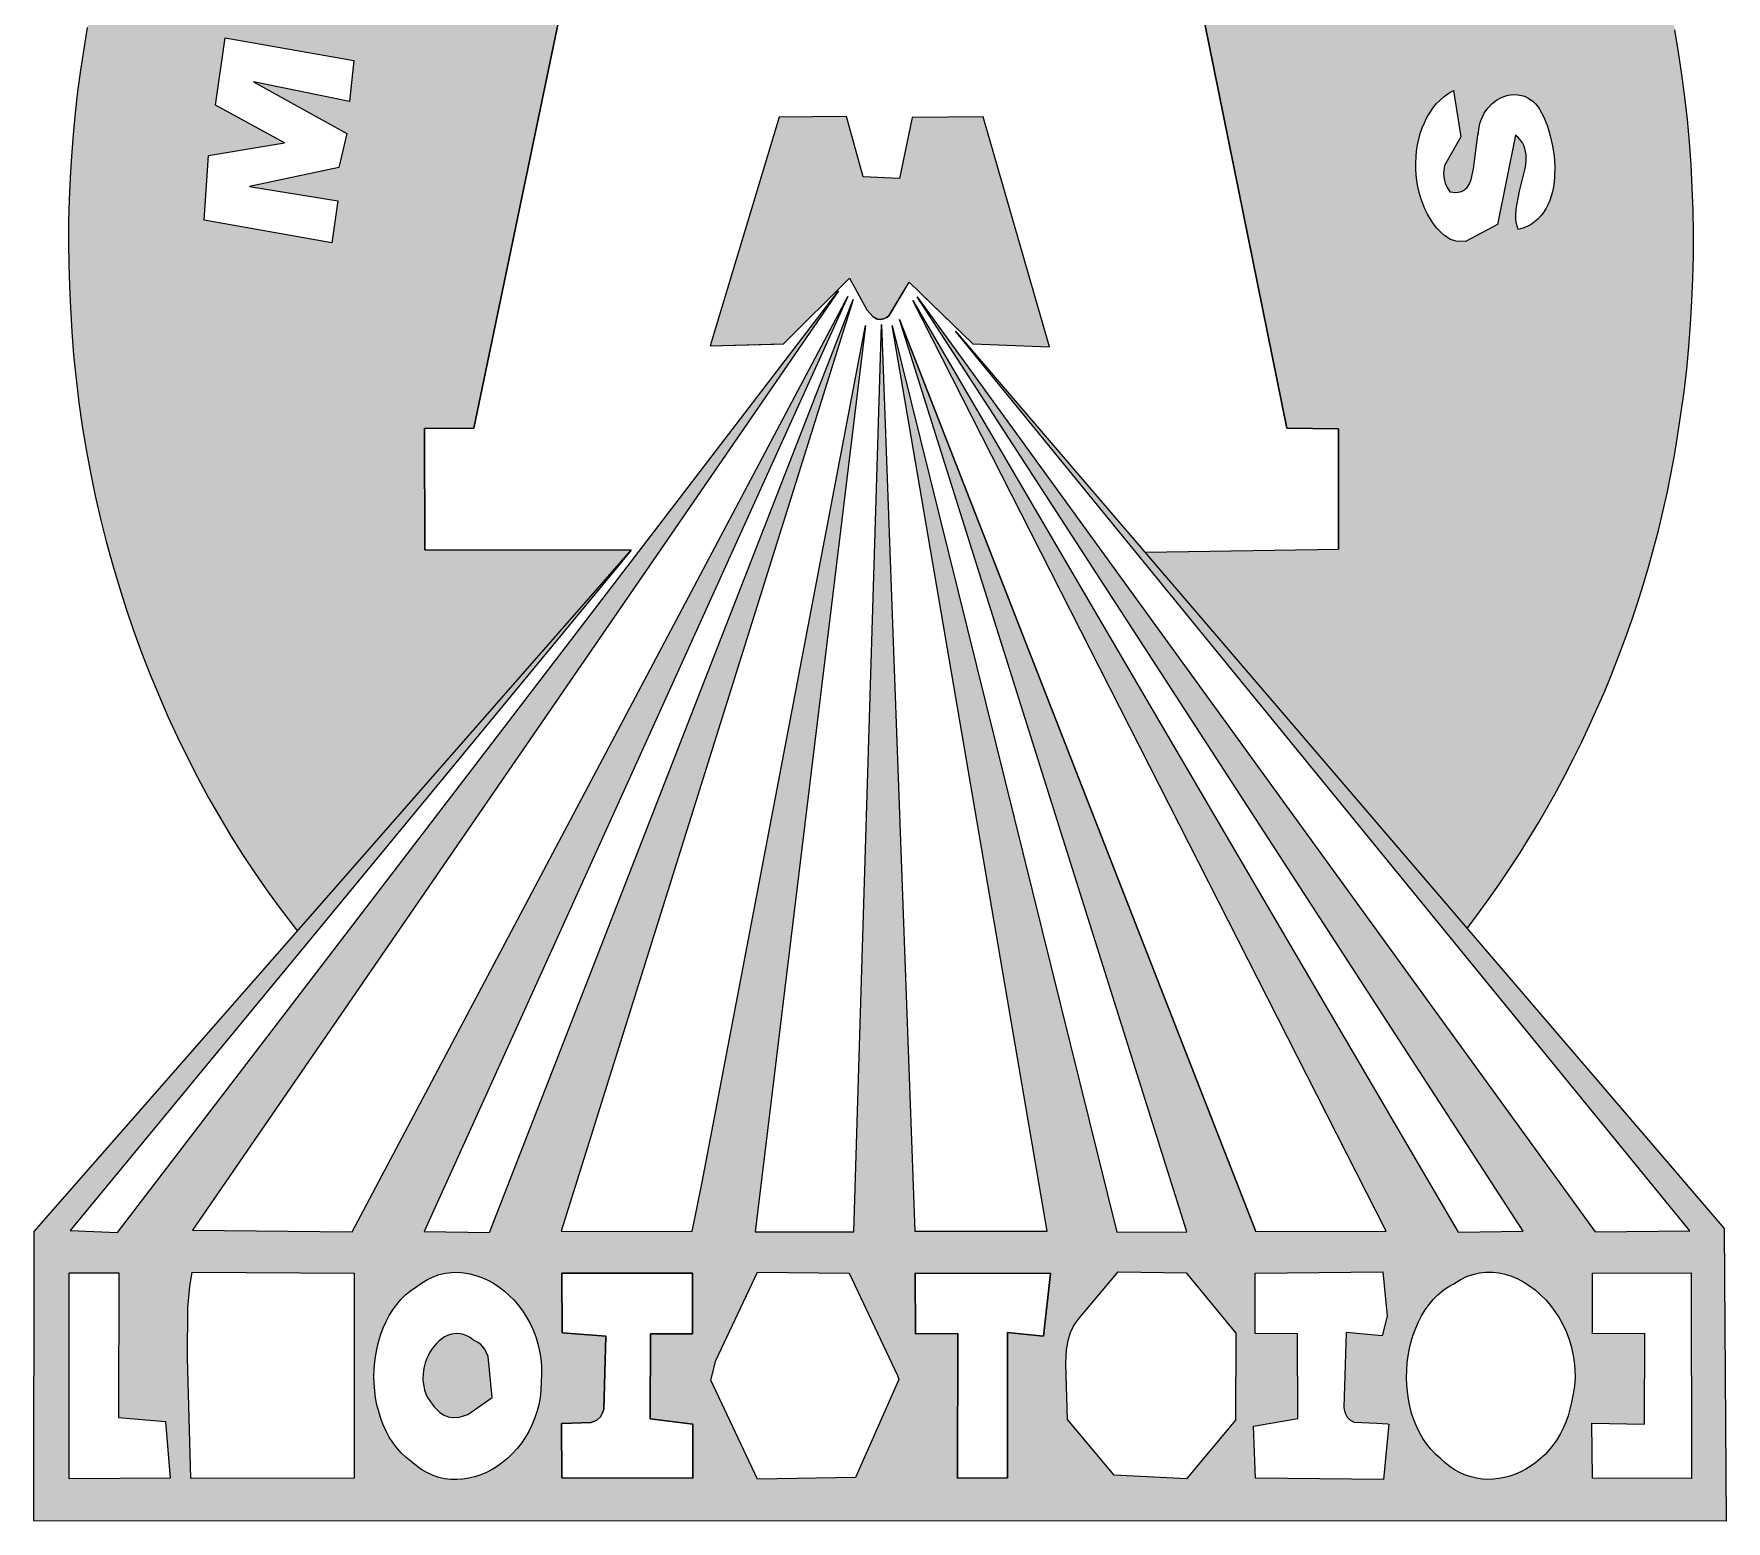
# Model space of a CAD drawing. Header units: millimetres. Extents: x 24 to 5990, y 50 to 4250.
# Drawn here: x 5550.3 to 5609.3, y 1977.6 to 2029.4 of the extents above; entities that cross this region are included whole.
import ezdxf

# ---------------------------------------------------------------- set-up
doc = ezdxf.new("R2010")
doc.units = ezdxf.units.MM
doc.linetypes.add('XKITLINE00', pattern=[0])
doc.layers.add('OtherObjectType', color=1, linetype='Continuous', lineweight=0)

# ---------------------------------------------------------------- blocks, each defined once
blk = doc.blocks.new('*A5')
at = {"layer": 'OtherObjectType'}
for color, points in [(1, [(5599.689, 2022.285), (5599.886, 2022.216), (5600.215, 2022.207), (5607.371, 2014.097), (5607.237, 2013.443), (5607.093, 2012.794), (5606.937, 2012.148), (5606.771, 2011.506), (5606.593, 2010.869), (5606.406, 2010.237), (5606.208, 2009.609), (5605.999, 2008.986), (5605.781, 2008.369), (5605.552, 2007.756), (5605.314, 2007.15), (5605.066, 2006.548), (5604.809, 2005.953), (5604.542, 2005.364), (5604.267, 2004.78), (5603.982, 2004.204), (5603.688, 2003.633), (5603.386, 2003.07), (5603.075, 2002.513), (5602.756, 2001.963), (5602.429, 2001.421), (5602.093, 2000.885), (5601.75, 2000.358), (5601.399, 1999.838), (5601.04, 1999.326), (5600.674, 1998.822), (5600.27, 1998.286), (5589.045, 2011.388), (5595.791, 2011.494), (5595.793, 2015.683), (5593.991, 2015.714), (5590.475, 2033.025), (5582.301, 2033.046), (5579.835, 2029.874), (5577.503, 2033.01), (5569.282, 2033.038), (5565.668, 2015.708), (5563.953, 2015.701), (5563.957, 2011.476), (5571.154, 2011.455), (5559.522, 1998.191), (5558.956, 1998.93), (5558.504, 1999.55), (5558.064, 2000.184), (5557.636, 2000.83), (5557.221, 2001.488), (5556.819, 2002.159), (5556.43, 2002.84), (5556.055, 2003.533), (5555.693, 2004.236), (5555.344, 2004.95), (5555.01, 2005.673), (5554.69, 2006.406), (5554.384, 2007.148), (5554.092, 2007.898), (5553.816, 2008.657), (5553.554, 2009.423), (5553.308, 2010.197), (5553.077, 2010.977), (5552.862, 2011.764), (5552.662, 2012.557), (5552.479, 2013.356), (5552.312, 2014.16), (5552.161, 2014.969), (5552.027, 2015.783), (5551.91, 2016.6), (5551.81, 2017.421), (5551.727, 2018.246), (5551.662, 2019.073), (5551.615, 2019.902), (5551.579, 2020.656), (5551.556, 2021.411), (5551.548, 2022.167), (5551.553, 2022.922), (5551.571, 2023.677), (5551.604, 2024.431), (5551.649, 2025.184), (5551.708, 2025.936), (5551.781, 2026.686), (5551.866, 2027.434), (5551.965, 2028.179), (5552.078, 2028.922), (5552.203, 2029.661), (5552.342, 2030.397), (5552.494, 2031.129), (5552.658, 2031.857), (5552.836, 2032.58), (5553.027, 2033.298), (5553.231, 2034.01), (5553.448, 2034.717), (5553.677, 2035.418), (5553.92, 2036.113), (5554.175, 2036.801), (5554.443, 2037.481), (5554.723, 2038.155), (5555.016, 2038.82), (5555.322, 2039.477), (5555.64, 2040.126), (5555.971, 2040.766), (5556.372, 2041.513), (5556.789, 2042.247), (5557.223, 2042.967), (5557.671, 2043.673), (5558.134, 2044.364), (5558.612, 2045.041), (5559.104, 2045.702), (5559.611, 2046.347), (5560.13, 2046.976), (5560.662, 2047.589), (5561.208, 2048.185), (5561.765, 2048.763), (5562.335, 2049.325), (5562.916, 2049.868), (5563.508, 2050.393), (5564.111, 2050.9), (5564.724, 2051.388), (5565.347, 2051.856), (5565.98, 2052.305), (5566.622, 2052.733), (5567.273, 2053.142), (5567.932, 2053.529), (5568.6, 2053.895), (5569.275, 2054.24), (5569.958, 2054.563), (5570.647, 2054.864), (5571.343, 2055.143), (5572.046, 2055.398), (5572.754, 2055.63), (5573.37, 2055.812), (5573.989, 2055.977), (5574.61, 2056.126), (5575.235, 2056.258), (5575.862, 2056.373), (5576.491, 2056.471), (5577.122, 2056.553), (5577.754, 2056.617), (5578.387, 2056.665), (5579.021, 2056.696), (5579.655, 2056.71), (5580.289, 2056.708), (5580.924, 2056.688), (5581.557, 2056.651), (5582.19, 2056.598), (5582.822, 2056.527), (5583.452, 2056.439), (5584.08, 2056.335), (5584.706, 2056.213), (5585.33, 2056.074), (5585.951, 2055.918), (5586.569, 2055.745), (5587.183, 2055.555), (5587.794, 2055.348), (5588.4, 2055.123), (5589.003, 2054.881), (5589.6, 2054.622), (5590.193, 2054.346), (5590.78, 2054.053), (5591.414, 2053.72), (5592.042, 2053.368), (5592.661, 2052.997), (5593.273, 2052.608), (5593.877, 2052.2), (5594.472, 2051.774), (5595.058, 2051.33), (5595.635, 2050.869), (5596.203, 2050.391), (5596.761, 2049.896), (5597.309, 2049.385), (5597.847, 2048.858), (5598.375, 2048.315), (5598.891, 2047.757), (5599.396, 2047.184), (5599.89, 2046.596), (5600.372, 2045.994), (5600.841, 2045.377), (5601.298, 2044.747), (5601.743, 2044.104), (5602.175, 2043.448), (5602.593, 2042.778), (5602.997, 2042.097), (5603.388, 2041.404), (5603.764, 2040.698), (5604.126, 2039.982), (5604.473, 2039.254), (5604.804, 2038.516), (5605.121, 2037.767), (5605.411, 2037.057), (5605.686, 2036.339), (5605.947, 2035.613), (5606.194, 2034.88), (5606.426, 2034.14), (5606.643, 2033.393), (5606.846, 2032.641), (5607.035, 2031.883), (5607.209, 2031.119), (5607.368, 2030.351), (5607.513, 2029.579), (5607.643, 2028.803), (5607.759, 2028.023), (5607.86, 2027.24), (5607.946, 2026.455), (5608.018, 2025.667), (5608.075, 2024.878), (5608.117, 2024.087), (5608.144, 2023.295), (5608.157, 2022.503), (5608.155, 2021.71), (5608.138, 2020.918), (5608.106, 2020.127), (5608.059, 2019.336), (5607.998, 2018.547), (5607.922, 2017.76), (5607.83, 2016.976), (5607.724, 2016.194), (5607.603, 2015.416), (5607.493, 2014.755), (5607.371, 2014.097), (5560.724, 2022.162), (5560.929, 2023.631), (5557.849, 2024.126), (5560.97, 2024.786), (5561.239, 2025.974), (5557.989, 2027.766), (5561.337, 2027.09), (5561.487, 2028.51), (5557.003, 2029.304), (5556.671, 2026.962), (5559.077, 2025.652), (5556.424, 2025.206), (5556.278, 2022.952), (5560.724, 2022.162), (5607.371, 2014.097), (5563.415, 2033.532), (5559.225, 2036.076), (5558.716, 2034.501), (5562.771, 2032.047), (5563.415, 2033.532), (5607.371, 2014.097), (5568.264, 2040.584), (5568.347, 2040.76), (5565.251, 2044.704), (5564.256, 2043.644), (5565.791, 2041.517), (5562.998, 2042.128), (5562.016, 2041.032), (5565.145, 2036.994), (5566.162, 2038.007), (5564.581, 2040.128), (5564.714, 2040.126), (5564.989, 2040.099), (5566.438, 2039.803), (5566.864, 2039.761), (5567.195, 2039.773), (5567.464, 2039.837), (5567.705, 2039.948), (5567.929, 2040.117), (5568.131, 2040.353), (5568.264, 2040.584), (5607.371, 2014.097), (5575.602, 2044.861), (5575.448, 2045.968), (5574.175, 2050.025), (5572.889, 2049.68), (5572.684, 2049.515), (5572.565, 2049.344), (5572.505, 2049.204), (5572.686, 2045.953), (5571.179, 2048.73), (5569.399, 2048.112), (5570.902, 2042.772), (5572.002, 2043.246), (5570.931, 2046.95), (5573.009, 2043.481), (5573.831, 2044.113), (5573.562, 2048.301), (5574.841, 2044.299), (5575.602, 2044.861), (5607.371, 2014.097), (5582.845, 2045.219), (5582.857, 2045.454), (5582.845, 2045.655), (5582.812, 2045.826), (5582.736, 2046.035), (5582.565, 2046.22), (5582.341, 2046.325), (5582.059, 2046.375), (5581.251, 2046.357), (5580.962, 2046.361), (5580.826, 2046.375), (5580.699, 2046.401), (5580.582, 2046.44), (5580.477, 2046.496), (5580.385, 2046.571), (5580.309, 2046.668), (5580.249, 2046.788), (5580.208, 2046.935), (5580.188, 2047.111), (5580.19, 2047.318), (5580.216, 2047.559), (5582.488, 2047.48), (5582.571, 2048.578), (5580.283, 2048.898), (5580.292, 2049.023), (5580.311, 2049.134), (5580.339, 2049.232), (5580.376, 2049.317), (5580.42, 2049.391), (5580.53, 2049.507), (5580.664, 2049.585), (5580.819, 2049.631), (5580.991, 2049.651), (5581.942, 2049.561), (5582.286, 2049.545), (5582.433, 2049.565), (5582.531, 2049.558), (5582.676, 2049.591), (5582.778, 2049.84), (5582.878, 2050.711), (5579.066, 2050.87), (5578.812, 2045.305), (5582.845, 2045.219), (5607.371, 2014.097), (5588.059, 2043.286), (5589.317, 2046.956), (5590.499, 2046.242), (5591.092, 2047.457), (5586.956, 2049.535), (5586.781, 2048.21), (5587.924, 2047.726), (5586.606, 2043.631), (5588.059, 2043.286), (5607.371, 2014.097), (5594.654, 2036.974), (5596.516, 2042.39), (5595.786, 2043.29), (5595.536, 2043.501), (5595.318, 2043.578), (5595.101, 2043.521), (5591.315, 2041.27), (5591.227, 2041.026), (5591.292, 2040.761), (5591.882, 2039.939), (5592.684, 2040.091), (5592.826, 2040.056), (5592.953, 2040.008), (5593.065, 2039.946), (5593.164, 2039.871), (5593.251, 2039.786), (5593.327, 2039.69), (5593.393, 2039.586), (5593.451, 2039.473), (5593.501, 2039.352), (5593.583, 2039.094), (5593.835, 2037.973), (5593.944, 2037.652), (5594.075, 2037.41), (5594.24, 2037.212), (5594.453, 2037.055), (5594.654, 2036.974), (5594.406, 2040.205), (5593.662, 2040.715), (5595.108, 2041.886), (5594.406, 2040.205), (5594.654, 2036.974), (5607.371, 2014.097), (5597.649, 2030.284), (5598.64, 2030.673), (5597.799, 2033.302), (5600.773, 2035.053), (5600.332, 2036.575), (5596.077, 2034.048), (5597.649, 2030.284), (5607.371, 2014.097), (5600.215, 2022.207), (5601.336, 2022.798), (5601.961, 2025.917), (5602.055, 2025.831), (5602.133, 2025.741), (5602.197, 2025.647), (5602.248, 2025.55), (5602.286, 2025.451), (5602.312, 2025.348), (5602.329, 2025.243), (5602.334, 2025.025), (5602.309, 2024.798), (5602.102, 2023.962), (5601.977, 2023.348), (5601.963, 2023.053), (5601.995, 2022.804), (5602.05, 2022.633), (5602.212, 2022.676), (5602.362, 2022.734), (5602.567, 2022.842), (5602.796, 2023.038), (5602.981, 2023.279), (5603.124, 2023.557), (5603.229, 2023.866), (5603.295, 2024.199), (5603.319, 2024.463), (5603.327, 2024.82), (5603.303, 2025.182), (5603.25, 2025.542), (5603.171, 2025.893), (5603.068, 2026.227), (5602.943, 2026.539), (5602.777, 2026.862), (5602.616, 2027.047), (5602.45, 2027.178), (5602.264, 2027.272), (5602.038, 2027.32), (5601.848, 2027.324), (5601.659, 2027.292), (5601.476, 2027.228), (5601.301, 2027.132), (5601.139, 2027.006), (5600.994, 2026.853), (5600.871, 2026.674), (5600.751, 2026.428), (5600.686, 2026.186), (5600.665, 2026), (5600.641, 2025.917), (5600.49, 2024.736), (5600.412, 2024.375), (5600.351, 2024.223), (5600.27, 2024.096), (5600.166, 2024), (5600.035, 2023.939), (5599.872, 2023.919), (5599.779, 2023.926), (5599.676, 2023.944), (5599.58, 2024.093), (5599.511, 2024.238), (5599.468, 2024.382), (5599.445, 2024.591), (5599.482, 2024.862), (5600.056, 2025.852), (5599.8, 2027.469), (5599.633, 2027.372), (5599.477, 2027.261), (5599.333, 2027.137), (5599.2, 2027), (5599.079, 2026.851), (5598.969, 2026.692), (5598.871, 2026.524), (5598.783, 2026.347), (5598.707, 2026.163), (5598.643, 2025.972), (5598.589, 2025.775), (5598.546, 2025.574), (5598.515, 2025.37), (5598.495, 2025.162), (5598.485, 2024.954), (5598.487, 2024.744), (5598.5, 2024.535), (5598.523, 2024.327), (5598.558, 2024.122), (5598.603, 2023.919), (5598.659, 2023.722), (5598.726, 2023.529), (5598.804, 2023.343), (5598.893, 2023.163), (5598.992, 2022.992), (5599.102, 2022.831), (5599.222, 2022.679), (5599.353, 2022.539), (5599.494, 2022.411)]), (1, [(5579.238, 2024.463), (5580.5, 2024.408), (5580.943, 2026.533), (5583.41, 2026.547), (5585.725, 2018.546), (5583.055, 2018.648), (5580.83, 2020.794), (5580.128, 2019.622), (5580.064, 2019.576), (5579.943, 2019.516), (5579.83, 2019.496), (5579.724, 2019.511), (5579.579, 2019.588), (5579.365, 2019.829), (5578.753, 2020.932), (5576.455, 2018.641), (5573.908, 2018.574), (5576.306, 2026.535), (5578.656, 2026.562)]), (7, [(5602.834, 1985.531), (5602.647, 1985.695), (5602.451, 1985.843), (5609.224, 1987.835), (5609.298, 1977.645), (5550.341, 1977.657), (5550.351, 1987.735), (5571.154, 2011.455), (5551.612, 1987.762), (5553.254, 1987.696), (5578.369, 2020.495), (5555.865, 1987.777), (5561.429, 1987.72), (5578.702, 2020.294), (5563.939, 1987.734), (5566.214, 1987.7), (5578.885, 2020.188), (5568.709, 1987.738), (5573.277, 1987.73), (5573.623, 1989.448), (5579.31, 2019.281), (5575.471, 1987.724), (5578.913, 1987.722), (5579.874, 2019.323), (5581.034, 1987.745), (5585.643, 1987.742), (5580.241, 2019.281), (5588.068, 1987.71), (5590.505, 1987.725), (5580.502, 2019.491), (5592.915, 1987.731), (5597.458, 1987.745), (5580.959, 2020.156), (5599.966, 1987.704), (5602.231, 1987.741), (5581.119, 2020.286), (5604.731, 1987.721), (5608.038, 1987.76), (5582.448, 2019.086), (5609.224, 1987.835), (5554.931, 1981.113), (5553.295, 1981.258), (5553.301, 1986.297), (5551.573, 1986.298), (5551.573, 1979.123), (5555.087, 1979.142), (5554.931, 1981.113), (5609.224, 1987.835), (5561.499, 1986.284), (5555.854, 1986.312), (5555.78, 1985.819), (5555.711, 1985.079), (5555.693, 1983.347), (5555.808, 1979.129), (5561.501, 1979.141), (5561.499, 1986.284), (5609.224, 1987.835), (5568.026, 1983.037), (5568.004, 1983.305), (5567.962, 1983.566), (5567.903, 1983.82), (5567.827, 1984.066), (5567.735, 1984.304), (5567.628, 1984.533), (5567.507, 1984.751), (5567.373, 1984.958), (5567.227, 1985.154), (5567.07, 1985.337), (5566.903, 1985.507), (5566.727, 1985.663), (5566.543, 1985.804), (5566.351, 1985.929), (5566.154, 1986.038), (5565.951, 1986.13), (5565.744, 1986.205), (5565.534, 1986.26), (5565.321, 1986.296), (5565.107, 1986.312), (5564.893, 1986.307), (5564.679, 1986.28), (5564.467, 1986.23), (5564.258, 1986.157), (5564.052, 1986.06), (5563.85, 1985.938), (5563.654, 1985.79), (5563.467, 1985.664), (5563.293, 1985.521), (5563.131, 1985.362), (5562.982, 1985.189), (5562.845, 1985.003), (5562.722, 1984.805), (5562.611, 1984.596), (5562.513, 1984.378), (5562.428, 1984.152), (5562.356, 1983.919), (5562.297, 1983.679), (5562.251, 1983.435), (5562.218, 1983.188), (5562.198, 1982.938), (5562.191, 1982.687), (5562.197, 1982.436), (5562.217, 1982.187), (5562.249, 1981.94), (5562.295, 1981.696), (5562.354, 1981.458), (5562.427, 1981.225), (5562.513, 1981), (5562.612, 1980.783), (5562.724, 1980.575), (5562.85, 1980.379), (5562.99, 1980.194), (5563.143, 1980.023), (5563.31, 1979.866), (5563.49, 1979.725), (5563.671, 1979.567), (5563.859, 1979.433), (5564.053, 1979.322), (5564.252, 1979.234), (5564.455, 1979.167), (5564.661, 1979.121), (5564.869, 1979.096), (5565.079, 1979.091), (5565.288, 1979.106), (5565.497, 1979.139), (5565.704, 1979.19), (5565.908, 1979.258), (5566.108, 1979.344), (5566.304, 1979.445), (5566.494, 1979.562), (5566.677, 1979.694), (5566.853, 1979.841), (5567.02, 1980.001), (5567.178, 1980.174), (5567.325, 1980.36), (5567.46, 1980.557), (5567.583, 1980.766), (5567.692, 1980.985), (5567.787, 1981.214), (5567.867, 1981.452), (5567.93, 1981.7), (5567.976, 1981.955), (5568.003, 1982.217), (5568.011, 1982.487), (5568.029, 1982.765), (5568.026, 1983.037), (5566.308, 1981.956), (5565.46, 1981.357), (5565.156, 1981.265), (5564.928, 1981.254), (5564.779, 1981.281), (5564.633, 1981.338), (5564.49, 1981.427), (5564.353, 1981.552), (5564.286, 1981.629), (5564.133, 1981.83), (5564.059, 1981.951), (5564, 1982.077), (5563.955, 1982.207), (5563.923, 1982.341), (5563.903, 1982.477), (5563.896, 1982.614), (5563.9, 1982.751), (5563.916, 1982.887), (5563.941, 1983.022), (5563.977, 1983.154), (5564.022, 1983.282), (5564.076, 1983.406), (5564.138, 1983.524), (5564.207, 1983.635), (5564.284, 1983.739), (5564.367, 1983.834), (5564.456, 1983.92), (5564.55, 1983.995), (5564.649, 1984.059), (5564.753, 1984.11), (5564.86, 1984.148), (5564.97, 1984.171), (5565.082, 1984.179), (5565.197, 1984.17), (5565.313, 1984.144), (5565.429, 1984.099), (5565.546, 1984.036), (5565.663, 1983.952), (5565.802, 1983.881), (5565.918, 1983.793), (5566.053, 1983.632), (5566.172, 1983.374), (5566.308, 1981.956), (5568.026, 1983.037), (5609.224, 1987.835), (5573.291, 1986.285), (5568.739, 1986.279), (5568.744, 1984.199), (5570.264, 1984.092), (5570.198, 1981.53), (5570.145, 1981.392), (5570.078, 1981.282), (5569.954, 1981.165), (5569.755, 1981.079), (5568.728, 1981.046), (5568.738, 1979.15), (5573.295, 1979.146), (5573.3, 1981.022), (5571.812, 1981.211), (5571.819, 1984.169), (5573.292, 1984.17), (5573.291, 1986.285), (5609.224, 1987.835), (5580.47, 1982.583), (5580.432, 1982.721), (5578.747, 1986.284), (5575.554, 1986.312), (5574.105, 1983.242), (5573.924, 1982.551), (5575.547, 1979.101), (5578.96, 1979.165), (5580.47, 1982.583), (5609.224, 1987.835), (5585.759, 1986.268), (5581.046, 1986.277), (5581.053, 1984.17), (5582.532, 1984.174), (5582.521, 1979.146), (5584.26, 1979.158), (5584.265, 1984.214), (5585.52, 1984.092), (5585.759, 1986.268), (5609.224, 1987.835), (5592.213, 1984.195), (5590.481, 1986.297), (5588.118, 1986.324), (5586.774, 1984.73), (5586.695, 1984.635), (5586.625, 1984.536), (5586.562, 1984.433), (5586.46, 1984.217), (5586.386, 1983.988), (5586.318, 1983.627), (5586.291, 1983.119), (5586.349, 1981.179), (5587.977, 1979.249), (5590.499, 1979.114), (5592.201, 1981.16), (5592.213, 1984.195), (5609.224, 1987.835), (5597.483, 1984.784), (5597.336, 1986.322), (5592.887, 1986.279), (5592.884, 1984.176), (5594.369, 1984.173), (5594.371, 1981.217), (5592.834, 1980.948), (5592.903, 1979.147), (5597.357, 1979.098), (5597.55, 1981.024), (5597.498, 1981.039), (5597.129, 1981.062), (5596.338, 1981.091), (5596.183, 1981.175), (5596.099, 1981.262), (5596.034, 1981.378), (5596.01, 1981.449), (5595.978, 1981.618), (5596.057, 1984.211), (5597.31, 1984.096), (5597.483, 1984.784), (5609.224, 1987.835), (5604.643, 1986.286), (5604.644, 1984.166), (5606.459, 1984.177), (5606.455, 1981.025), (5604.621, 1981.062), (5604.647, 1979.139), (5608.086, 1979.134), (5608.078, 1986.295), (5604.643, 1986.286), (5609.224, 1987.835), (5602.451, 1985.843), (5602.248, 1985.973), (5602.038, 1986.084), (5601.823, 1986.175), (5601.603, 1986.245), (5601.38, 1986.292), (5601.154, 1986.317), (5600.927, 1986.317), (5600.7, 1986.291), (5600.473, 1986.239), (5600.248, 1986.159), (5600.026, 1986.051), (5599.808, 1985.913), (5599.611, 1985.801), (5599.427, 1985.672), (5599.254, 1985.526), (5599.094, 1985.364), (5598.947, 1985.188), (5598.812, 1984.999), (5598.689, 1984.797), (5598.579, 1984.585), (5598.482, 1984.363), (5598.397, 1984.133), (5598.326, 1983.896), (5598.267, 1983.653), (5598.222, 1983.406), (5598.189, 1983.155), (5598.17, 1982.902), (5598.165, 1982.649), (5598.173, 1982.395), (5598.194, 1982.143), (5598.229, 1981.894), (5598.278, 1981.649), (5598.34, 1981.409), (5598.416, 1981.176), (5598.507, 1980.95), (5598.611, 1980.734), (5598.729, 1980.527), (5598.862, 1980.332), (5599.009, 1980.15), (5599.171, 1979.982), (5599.347, 1979.828), (5599.509, 1979.674), (5599.678, 1979.538), (5599.854, 1979.422), (5600.035, 1979.324), (5600.22, 1979.244), (5600.409, 1979.183), (5600.601, 1979.138), (5600.795, 1979.111), (5600.99, 1979.1), (5601.186, 1979.106), (5601.381, 1979.127), (5601.575, 1979.164), (5601.767, 1979.216), (5601.956, 1979.283), (5602.142, 1979.364), (5602.323, 1979.459), (5602.499, 1979.568), (5602.669, 1979.689), (5602.832, 1979.824), (5602.988, 1979.971), (5603.134, 1980.13), (5603.272, 1980.3), (5603.399, 1980.482), (5603.516, 1980.675), (5603.621, 1980.878), (5603.713, 1981.091), (5603.792, 1981.314), (5603.857, 1981.546), (5603.906, 1981.788), (5603.972, 1982.073), (5604.014, 1982.359), (5604.033, 1982.643), (5604.029, 1982.924), (5604.005, 1983.201), (5603.961, 1983.474), (5603.898, 1983.741), (5603.817, 1984), (5603.719, 1984.252), (5603.605, 1984.494), (5603.476, 1984.726), (5603.334, 1984.947), (5603.179, 1985.156), (5603.012, 1985.351)])]:
    blk.add_hatch(color=color, dxfattribs=at).paths.add_polyline_path(points, flags=17)
at = {"layer": 'OtherObjectType', "color": 7, "linetype": 'XKITLINE00', "lineweight": 0}
for p, q in [((5569.282, 2033.038), (5565.668, 2015.708)), ((5565.668, 2015.708), (5569.282, 2033.038)), ((5593.991, 2015.714), (5590.475, 2033.025)), ((5590.475, 2033.025), (5593.991, 2015.714)), ((5552.203, 2029.661), (5552.078, 2028.922)), ((5556.671, 2026.962), (5557.003, 2029.304)), ((5557.003, 2029.304), (5561.487, 2028.51)), ((5607.643, 2028.803), (5607.513, 2029.579)), ((5552.078, 2028.922), (5551.965, 2028.179)), ((5607.759, 2028.023), (5607.643, 2028.803)), ((5551.965, 2028.179), (5551.866, 2027.434)), ((5561.487, 2028.51), (5561.337, 2027.09)), ((5561.337, 2027.09), (5557.989, 2027.766)), ((5557.989, 2027.766), (5561.239, 2025.974)), ((5607.86, 2027.24), (5607.759, 2028.023)), ((5551.866, 2027.434), (5551.781, 2026.686)), ((5559.077, 2025.652), (5556.671, 2026.962)), ((5599.079, 2026.851), (5599.2, 2027)), ((5599.2, 2027), (5599.333, 2027.137)), ((5599.333, 2027.137), (5599.477, 2027.261)), ((5599.477, 2027.261), (5599.633, 2027.372)), ((5599.633, 2027.372), (5599.8, 2027.469)), ((5599.8, 2027.469), (5600.056, 2025.852)), ((5600.994, 2026.853), (5601.139, 2027.006)), ((5601.139, 2027.006), (5601.301, 2027.132)), ((5601.301, 2027.132), (5601.476, 2027.228)), ((5601.476, 2027.228), (5601.659, 2027.292)), ((5601.659, 2027.292), (5601.848, 2027.324)), ((5601.848, 2027.324), (5602.038, 2027.32)), ((5602.038, 2027.32), (5602.225, 2027.28)), ((5602.225, 2027.28), (5602.316, 2027.245)), ((5602.316, 2027.245), (5602.405, 2027.201)), ((5602.405, 2027.201), (5602.491, 2027.146)), ((5602.491, 2027.146), (5602.574, 2027.081)), ((5602.574, 2027.081), (5602.653, 2027.005)), ((5602.653, 2027.005), (5602.728, 2026.918)), ((5607.946, 2026.455), (5607.86, 2027.24)), ((5551.781, 2026.686), (5551.708, 2025.936)), ((5576.306, 2026.535), (5573.908, 2018.574)), ((5576.306, 2026.535), (5573.908, 2018.574)), ((5578.656, 2026.562), (5576.306, 2026.535)), ((5578.656, 2026.562), (5576.306, 2026.535)), ((5579.238, 2024.463), (5578.656, 2026.562)), ((5579.238, 2024.463), (5578.656, 2026.562)), ((5580.943, 2026.533), (5580.5, 2024.408)), ((5580.943, 2026.533), (5580.5, 2024.408)), ((5583.41, 2026.547), (5580.943, 2026.533)), ((5583.41, 2026.547), (5580.943, 2026.533)), ((5585.725, 2018.546), (5583.41, 2026.547)), ((5585.725, 2018.546), (5583.41, 2026.547)), ((5598.707, 2026.163), (5598.783, 2026.347)), ((5598.783, 2026.347), (5598.871, 2026.524)), ((5598.871, 2026.524), (5598.969, 2026.692)), ((5598.969, 2026.692), (5599.079, 2026.851)), ((5600.702, 2026.245), (5600.733, 2026.36)), ((5600.733, 2026.36), (5600.772, 2026.47)), ((5600.772, 2026.47), (5600.871, 2026.674)), ((5600.871, 2026.674), (5600.994, 2026.853)), ((5602.728, 2026.918), (5602.798, 2026.821)), ((5602.798, 2026.821), (5602.943, 2026.539)), ((5602.943, 2026.539), (5603.068, 2026.227)), ((5608.018, 2025.667), (5607.946, 2026.455)), ((5551.708, 2025.936), (5551.649, 2025.184)), ((5561.239, 2025.974), (5560.97, 2024.786)), ((5598.546, 2025.574), (5598.589, 2025.775)), ((5598.589, 2025.775), (5598.643, 2025.972)), ((5598.643, 2025.972), (5598.707, 2026.163)), ((5600.056, 2025.852), (5599.482, 2024.862)), ((5600.49, 2024.736), (5600.641, 2025.917)), ((5600.641, 2025.917), (5600.665, 2026)), ((5600.665, 2026), (5600.679, 2026.125)), ((5600.679, 2026.125), (5600.702, 2026.245)), ((5601.961, 2025.917), (5601.336, 2022.798)), ((5602.055, 2025.831), (5601.961, 2025.917)), ((5602.133, 2025.741), (5602.055, 2025.831)), ((5603.068, 2026.227), (5603.171, 2025.893)), ((5603.171, 2025.893), (5603.25, 2025.542)), ((5551.649, 2025.184), (5551.604, 2024.431)), ((5556.278, 2022.952), (5556.424, 2025.206)), ((5556.424, 2025.206), (5559.077, 2025.652)), ((5598.485, 2024.954), (5598.495, 2025.162)), ((5598.495, 2025.162), (5598.515, 2025.37)), ((5598.515, 2025.37), (5598.546, 2025.574)), ((5602.197, 2025.647), (5602.133, 2025.741)), ((5602.248, 2025.55), (5602.197, 2025.647)), ((5602.286, 2025.451), (5602.248, 2025.55)), ((5602.312, 2025.348), (5602.286, 2025.451)), ((5602.329, 2025.243), (5602.312, 2025.348)), ((5602.335, 2025.135), (5602.329, 2025.243)), ((5603.25, 2025.542), (5603.303, 2025.182)), ((5603.303, 2025.182), (5603.327, 2024.82)), ((5608.075, 2024.878), (5608.018, 2025.667)), ((5560.97, 2024.786), (5557.849, 2024.126)), ((5598.487, 2024.744), (5598.485, 2024.954)), ((5598.5, 2024.535), (5598.487, 2024.744)), ((5599.482, 2024.862), (5599.445, 2024.591)), ((5599.445, 2024.591), (5599.468, 2024.382)), ((5600.412, 2024.375), (5600.49, 2024.736)), ((5602.102, 2023.962), (5602.309, 2024.798)), ((5602.309, 2024.798), (5602.334, 2025.025)), ((5602.334, 2025.025), (5602.335, 2025.135)), ((5603.327, 2024.82), (5603.319, 2024.463)), ((5608.117, 2024.087), (5608.075, 2024.878)), ((5551.604, 2024.431), (5551.571, 2023.677)), ((5557.849, 2024.126), (5560.929, 2023.631)), ((5580.5, 2024.408), (5579.238, 2024.463)), ((5580.5, 2024.408), (5579.238, 2024.463)), ((5598.523, 2024.327), (5598.5, 2024.535)), ((5598.558, 2024.122), (5598.523, 2024.327)), ((5598.603, 2023.919), (5598.558, 2024.122)), ((5599.468, 2024.382), (5599.511, 2024.238)), ((5599.511, 2024.238), (5599.58, 2024.093)), ((5599.58, 2024.093), (5599.676, 2023.944)), ((5600.104, 2023.965), (5600.166, 2024)), ((5600.166, 2024), (5600.221, 2024.044)), ((5600.221, 2024.044), (5600.27, 2024.096)), ((5600.27, 2024.096), (5600.351, 2024.223)), ((5600.351, 2024.223), (5600.412, 2024.375)), ((5603.279, 2024.118), (5603.246, 2023.952)), ((5603.303, 2024.289), (5603.279, 2024.118)), ((5603.319, 2024.463), (5603.303, 2024.289)), ((5608.144, 2023.295), (5608.117, 2024.087)), ((5551.571, 2023.677), (5551.553, 2022.922)), ((5560.929, 2023.631), (5560.724, 2022.162)), ((5598.659, 2023.722), (5598.603, 2023.919)), ((5598.726, 2023.529), (5598.659, 2023.722)), ((5598.804, 2023.343), (5598.726, 2023.529)), ((5599.676, 2023.944), (5599.779, 2023.926)), ((5599.779, 2023.926), (5599.872, 2023.919)), ((5599.872, 2023.919), (5599.958, 2023.924)), ((5599.958, 2023.924), (5600.035, 2023.939)), ((5600.035, 2023.939), (5600.104, 2023.965)), ((5601.977, 2023.348), (5602.102, 2023.962)), ((5603.089, 2023.489), (5603.018, 2023.35)), ((5603.151, 2023.637), (5603.089, 2023.489)), ((5603.203, 2023.791), (5603.151, 2023.637)), ((5603.246, 2023.952), (5603.203, 2023.791)), ((5551.553, 2022.922), (5551.548, 2022.167)), ((5560.724, 2022.162), (5556.278, 2022.952)), ((5598.893, 2023.163), (5598.804, 2023.343)), ((5598.992, 2022.992), (5598.893, 2023.163)), ((5599.102, 2022.831), (5598.992, 2022.992)), ((5599.222, 2022.679), (5599.102, 2022.831)), ((5601.966, 2023.106), (5601.977, 2023.348)), ((5601.972, 2022.986), (5601.966, 2023.106)), ((5601.987, 2022.867), (5601.972, 2022.986)), ((5602.013, 2022.749), (5601.987, 2022.867)), ((5602.499, 2022.807), (5602.362, 2022.734)), ((5602.625, 2022.892), (5602.499, 2022.807)), ((5602.74, 2022.99), (5602.625, 2022.892)), ((5602.843, 2023.1), (5602.74, 2022.99)), ((5602.936, 2023.22), (5602.843, 2023.1)), ((5603.018, 2023.35), (5602.936, 2023.22)), ((5608.157, 2022.503), (5608.144, 2023.295)), ((5599.353, 2022.539), (5599.222, 2022.679)), ((5599.494, 2022.411), (5599.353, 2022.539)), ((5599.689, 2022.285), (5599.494, 2022.411)), ((5599.886, 2022.216), (5599.689, 2022.285)), ((5600.215, 2022.207), (5599.886, 2022.216)), ((5601.336, 2022.798), (5600.215, 2022.207)), ((5602.05, 2022.633), (5602.013, 2022.749)), ((5602.212, 2022.676), (5602.05, 2022.633)), ((5602.362, 2022.734), (5602.212, 2022.676)), ((5608.155, 2021.71), (5608.157, 2022.503)), ((5551.548, 2022.167), (5551.556, 2021.411)), ((5608.138, 2020.918), (5608.155, 2021.71)), ((5551.556, 2021.411), (5551.579, 2020.656)), ((5551.579, 2020.656), (5551.615, 2019.902)), ((5553.254, 1987.696), (5578.369, 2020.495)), ((5578.369, 2020.495), (5555.865, 1987.777)), ((5576.455, 2018.641), (5578.753, 2020.932)), ((5578.753, 2020.932), (5579.365, 2019.829)), ((5580.128, 2019.622), (5580.83, 2020.794)), ((5580.78, 2020.711), (5580.128, 2019.622)), ((5580.83, 2020.794), (5583.055, 2018.648)), ((5608.106, 2020.127), (5608.138, 2020.918)), ((5551.615, 2019.902), (5551.662, 2019.073)), ((5561.429, 1987.72), (5578.702, 2020.294)), ((5578.702, 2020.294), (5563.939, 1987.734)), ((5566.214, 1987.7), (5578.885, 2020.188)), ((5578.885, 2020.188), (5568.709, 1987.738)), ((5597.458, 1987.745), (5580.959, 2020.156)), ((5580.959, 2020.156), (5599.966, 1987.704)), ((5602.231, 1987.741), (5581.119, 2020.286)), ((5581.119, 2020.286), (5604.731, 1987.721)), ((5581.299, 2020.342), (5583.055, 2018.648)), ((5608.059, 2019.336), (5608.106, 2020.127)), ((5573.623, 1989.448), (5579.31, 2019.281)), ((5579.31, 2019.281), (5575.471, 1987.724)), ((5578.913, 1987.722), (5579.874, 2019.323)), ((5579.579, 2019.588), (5579.365, 2019.829)), ((5579.365, 2019.829), (5579.579, 2019.588)), ((5579.724, 2019.511), (5579.579, 2019.588)), ((5579.579, 2019.588), (5579.724, 2019.511)), ((5579.83, 2019.496), (5579.724, 2019.511)), ((5579.724, 2019.511), (5579.83, 2019.496)), ((5579.943, 2019.516), (5579.83, 2019.496)), ((5579.83, 2019.496), (5579.943, 2019.516)), ((5579.874, 2019.323), (5581.034, 1987.745)), ((5580.002, 2019.541), (5579.943, 2019.516)), ((5579.943, 2019.516), (5580.002, 2019.541)), ((5580.064, 2019.576), (5580.002, 2019.541)), ((5580.002, 2019.541), (5580.064, 2019.576)), ((5580.128, 2019.622), (5580.064, 2019.576)), ((5580.064, 2019.576), (5580.128, 2019.622)), ((5585.643, 1987.742), (5580.241, 2019.281)), ((5580.241, 2019.281), (5588.068, 1987.71)), ((5590.505, 1987.725), (5580.502, 2019.491)), ((5580.502, 2019.491), (5592.915, 1987.731)), ((5592.915, 1987.731), (5580.502, 2019.491)), ((5607.998, 2018.547), (5608.059, 2019.336)), ((5551.662, 2019.073), (5551.727, 2018.246)), ((5608.038, 1987.76), (5582.448, 2019.086)), ((5582.448, 2019.086), (5609.224, 1987.835)), ((5551.727, 2018.246), (5551.81, 2017.421)), ((5573.908, 2018.574), (5576.455, 2018.641)), ((5573.908, 2018.574), (5576.126, 2018.633)), ((5583.055, 2018.648), (5585.725, 2018.546)), ((5583.055, 2018.648), (5585.725, 2018.546)), ((5607.922, 2017.76), (5607.998, 2018.547)), ((5607.83, 2016.976), (5607.922, 2017.76)), ((5551.81, 2017.421), (5551.91, 2016.6)), ((5607.724, 2016.194), (5607.83, 2016.976)), ((5551.91, 2016.6), (5552.027, 2015.783)), ((5552.027, 2015.783), (5552.161, 2014.969)), ((5607.603, 2015.416), (5607.724, 2016.194)), ((5565.668, 2015.708), (5563.953, 2015.701)), ((5563.953, 2015.701), (5565.668, 2015.708)), ((5563.953, 2015.701), (5563.957, 2011.476)), ((5563.957, 2011.476), (5563.953, 2015.701)), ((5595.793, 2015.683), (5593.991, 2015.714)), ((5593.991, 2015.714), (5595.793, 2015.683)), ((5595.791, 2011.494), (5595.793, 2015.683)), ((5595.793, 2015.683), (5595.791, 2011.494)), ((5607.493, 2014.755), (5607.603, 2015.416)), ((5552.161, 2014.969), (5552.312, 2014.16)), ((5607.371, 2014.097), (5607.493, 2014.755)), ((5552.312, 2014.16), (5552.479, 2013.356)), ((5607.237, 2013.443), (5607.371, 2014.097)), ((5607.093, 2012.794), (5607.237, 2013.443)), ((5552.479, 2013.356), (5552.662, 2012.557)), ((5606.937, 2012.148), (5607.093, 2012.794)), ((5552.662, 2012.557), (5552.862, 2011.764)), ((5552.862, 2011.764), (5553.077, 2010.977)), ((5606.771, 2011.506), (5606.937, 2012.148)), ((5550.351, 1987.735), (5571.154, 2011.455)), ((5571.154, 2011.455), (5551.612, 1987.762)), ((5563.957, 2011.476), (5571.154, 2011.455)), ((5571.154, 2011.455), (5563.957, 2011.476)), ((5589.069, 2011.388), (5595.791, 2011.494)), ((5606.593, 2010.869), (5606.771, 2011.506)), ((5553.077, 2010.977), (5553.308, 2010.197)), ((5606.406, 2010.237), (5606.593, 2010.869)), ((5553.308, 2010.197), (5553.554, 2009.423)), ((5606.208, 2009.609), (5606.406, 2010.237)), ((5553.554, 2009.423), (5553.816, 2008.657)), ((5605.999, 2008.986), (5606.208, 2009.609)), ((5553.816, 2008.657), (5554.092, 2007.898)), ((5605.781, 2008.369), (5605.999, 2008.986)), ((5605.552, 2007.756), (5605.781, 2008.369)), ((5554.092, 2007.898), (5554.384, 2007.148)), ((5605.314, 2007.15), (5605.552, 2007.756)), ((5554.384, 2007.148), (5554.69, 2006.406)), ((5605.066, 2006.548), (5605.314, 2007.15)), ((5554.69, 2006.406), (5555.01, 2005.673)), ((5604.809, 2005.953), (5605.066, 2006.548)), ((5604.542, 2005.364), (5604.809, 2005.953)), ((5555.01, 2005.673), (5555.344, 2004.95)), ((5604.267, 2004.78), (5604.542, 2005.364)), ((5555.344, 2004.95), (5555.693, 2004.236)), ((5603.982, 2004.204), (5604.267, 2004.78)), ((5555.693, 2004.236), (5556.055, 2003.533)), ((5603.688, 2003.633), (5603.982, 2004.204)), ((5556.055, 2003.533), (5556.43, 2002.84)), ((5603.386, 2003.07), (5603.688, 2003.633)), ((5556.43, 2002.84), (5556.819, 2002.159)), ((5603.075, 2002.513), (5603.386, 2003.07)), ((5602.756, 2001.963), (5603.075, 2002.513)), ((5556.819, 2002.159), (5557.221, 2001.488)), ((5602.429, 2001.421), (5602.756, 2001.963)), ((5557.221, 2001.488), (5557.636, 2000.83)), ((5602.093, 2000.885), (5602.429, 2001.421)), ((5557.636, 2000.83), (5558.064, 2000.184)), ((5601.75, 2000.358), (5602.093, 2000.885)), ((5558.064, 2000.184), (5558.504, 1999.55)), ((5601.04, 1999.326), (5601.399, 1999.838)), ((5601.399, 1999.838), (5601.75, 2000.358)), ((5558.504, 1999.55), (5558.956, 1998.93)), ((5600.674, 1998.822), (5601.04, 1999.326)), ((5558.956, 1998.93), (5559.522, 1998.191)), ((5600.27, 1998.286), (5600.674, 1998.822)), ((5573.277, 1987.73), (5573.623, 1989.448)), ((5550.341, 1977.657), (5550.351, 1987.735)), ((5551.612, 1987.762), (5553.254, 1987.696)), ((5555.865, 1987.777), (5561.429, 1987.72)), ((5563.939, 1987.734), (5566.214, 1987.7)), ((5568.709, 1987.738), (5573.277, 1987.73)), ((5575.471, 1987.724), (5578.913, 1987.722)), ((5581.034, 1987.745), (5585.643, 1987.742)), ((5588.068, 1987.71), (5590.505, 1987.725)), ((5592.915, 1987.731), (5597.458, 1987.745)), ((5599.966, 1987.704), (5602.231, 1987.741)), ((5604.731, 1987.721), (5608.038, 1987.76)), ((5609.224, 1987.835), (5609.298, 1977.645)), ((5551.573, 1979.123), (5551.573, 1986.298)), ((5551.573, 1986.298), (5553.301, 1986.297)), ((5553.301, 1986.297), (5553.295, 1981.258)), ((5555.78, 1985.819), (5555.854, 1986.312)), ((5555.854, 1986.312), (5561.499, 1986.284)), ((5561.499, 1986.284), (5561.501, 1979.141)), ((5564.467, 1986.23), (5564.679, 1986.28)), ((5564.679, 1986.28), (5564.893, 1986.307)), ((5564.893, 1986.307), (5565.107, 1986.312)), ((5565.107, 1986.312), (5565.321, 1986.296)), ((5565.321, 1986.296), (5565.534, 1986.26)), ((5565.534, 1986.26), (5565.744, 1986.205)), ((5573.291, 1986.285), (5568.739, 1986.279)), ((5568.739, 1986.279), (5573.291, 1986.285)), ((5568.744, 1984.199), (5568.739, 1986.279)), ((5568.739, 1986.279), (5568.744, 1984.199)), ((5573.291, 1986.285), (5573.292, 1984.17)), ((5573.292, 1984.17), (5573.291, 1986.285)), ((5574.105, 1983.242), (5575.554, 1986.312)), ((5575.554, 1986.312), (5578.747, 1986.284)), ((5578.747, 1986.284), (5580.432, 1982.721)), ((5581.046, 1986.277), (5581.053, 1984.17)), ((5581.053, 1984.17), (5581.046, 1986.277)), ((5585.759, 1986.268), (5581.046, 1986.277)), ((5581.046, 1986.277), (5585.759, 1986.268)), ((5585.759, 1986.268), (5585.52, 1984.092)), ((5585.52, 1984.092), (5585.759, 1986.268)), ((5586.774, 1984.73), (5588.118, 1986.324)), ((5588.118, 1986.324), (5590.481, 1986.297)), ((5590.481, 1986.297), (5592.213, 1984.195)), ((5592.884, 1984.176), (5592.887, 1986.279)), ((5592.887, 1986.279), (5597.336, 1986.322)), ((5597.336, 1986.322), (5597.483, 1984.784)), ((5600.473, 1986.239), (5600.7, 1986.291)), ((5600.7, 1986.291), (5600.927, 1986.317)), ((5600.927, 1986.317), (5601.154, 1986.317)), ((5601.154, 1986.317), (5601.38, 1986.292)), ((5601.38, 1986.292), (5601.603, 1986.245)), ((5604.643, 1986.286), (5608.078, 1986.295)), ((5604.644, 1984.166), (5604.643, 1986.286)), ((5608.078, 1986.295), (5608.086, 1979.134)), ((5555.711, 1985.079), (5555.78, 1985.819)), ((5563.293, 1985.521), (5563.467, 1985.664)), ((5563.467, 1985.664), (5563.654, 1985.79)), ((5563.654, 1985.79), (5563.85, 1985.938)), ((5563.85, 1985.938), (5564.052, 1986.06)), ((5564.052, 1986.06), (5564.258, 1986.157)), ((5564.258, 1986.157), (5564.467, 1986.23)), ((5565.744, 1986.205), (5565.951, 1986.13)), ((5565.951, 1986.13), (5566.154, 1986.038)), ((5566.154, 1986.038), (5566.351, 1985.929)), ((5566.351, 1985.929), (5566.543, 1985.804)), ((5566.543, 1985.804), (5566.727, 1985.663)), ((5566.727, 1985.663), (5566.903, 1985.507)), ((5599.254, 1985.526), (5599.427, 1985.672)), ((5599.427, 1985.672), (5599.611, 1985.801)), ((5599.611, 1985.801), (5599.808, 1985.913)), ((5599.808, 1985.913), (5600.026, 1986.051)), ((5600.026, 1986.051), (5600.248, 1986.159)), ((5600.248, 1986.159), (5600.473, 1986.239)), ((5601.603, 1986.245), (5601.823, 1986.175)), ((5601.823, 1986.175), (5602.038, 1986.084)), ((5602.038, 1986.084), (5602.248, 1985.973)), ((5602.248, 1985.973), (5602.451, 1985.843)), ((5602.451, 1985.843), (5602.647, 1985.695)), ((5602.647, 1985.695), (5602.834, 1985.531)), ((5555.693, 1983.347), (5555.711, 1985.079)), ((5562.845, 1985.003), (5562.982, 1985.189)), ((5562.982, 1985.189), (5563.131, 1985.362)), ((5563.131, 1985.362), (5563.293, 1985.521)), ((5566.903, 1985.507), (5567.07, 1985.337)), ((5567.07, 1985.337), (5567.227, 1985.154)), ((5567.227, 1985.154), (5567.373, 1984.958)), ((5598.812, 1984.999), (5598.947, 1985.188)), ((5598.947, 1985.188), (5599.094, 1985.364)), ((5599.094, 1985.364), (5599.254, 1985.526)), ((5602.834, 1985.531), (5603.012, 1985.351)), ((5603.012, 1985.351), (5603.179, 1985.156)), ((5603.179, 1985.156), (5603.334, 1984.947)), ((5562.513, 1984.378), (5562.611, 1984.596)), ((5562.611, 1984.596), (5562.722, 1984.805)), ((5562.722, 1984.805), (5562.845, 1985.003)), ((5567.373, 1984.958), (5567.507, 1984.751)), ((5567.507, 1984.751), (5567.628, 1984.533)), ((5567.628, 1984.533), (5567.735, 1984.304)), ((5586.562, 1984.433), (5586.625, 1984.536)), ((5586.625, 1984.536), (5586.695, 1984.635)), ((5586.695, 1984.635), (5586.774, 1984.73)), ((5597.483, 1984.784), (5597.31, 1984.096)), ((5598.482, 1984.363), (5598.579, 1984.585)), ((5598.579, 1984.585), (5598.689, 1984.797)), ((5598.689, 1984.797), (5598.812, 1984.999)), ((5603.334, 1984.947), (5603.476, 1984.726)), ((5603.476, 1984.726), (5603.605, 1984.494)), ((5603.605, 1984.494), (5603.719, 1984.252)), ((5562.297, 1983.679), (5562.356, 1983.919)), ((5562.356, 1983.919), (5562.428, 1984.152)), ((5562.428, 1984.152), (5562.513, 1984.378)), ((5564.456, 1983.92), (5564.367, 1983.834)), ((5564.55, 1983.995), (5564.456, 1983.92)), ((5564.649, 1984.059), (5564.55, 1983.995)), ((5564.753, 1984.11), (5564.649, 1984.059)), ((5564.86, 1984.148), (5564.753, 1984.11)), ((5564.97, 1984.171), (5564.86, 1984.148)), ((5565.082, 1984.179), (5564.97, 1984.171)), ((5565.197, 1984.17), (5565.082, 1984.179)), ((5565.313, 1984.144), (5565.197, 1984.17)), ((5565.429, 1984.099), (5565.313, 1984.144)), ((5565.546, 1984.036), (5565.429, 1984.099)), ((5565.663, 1983.952), (5565.546, 1984.036)), ((5565.802, 1983.881), (5565.663, 1983.952)), ((5567.735, 1984.304), (5567.827, 1984.066)), ((5567.827, 1984.066), (5567.903, 1983.82)), ((5570.264, 1984.092), (5568.744, 1984.199)), ((5568.744, 1984.199), (5570.264, 1984.092)), ((5570.198, 1981.53), (5570.264, 1984.092)), ((5570.264, 1984.092), (5570.198, 1981.53)), ((5571.812, 1981.211), (5571.819, 1984.169)), ((5571.819, 1984.169), (5571.812, 1981.211)), ((5573.292, 1984.17), (5571.819, 1984.169)), ((5571.819, 1984.169), (5573.292, 1984.17)), ((5582.532, 1984.174), (5581.053, 1984.17)), ((5581.053, 1984.17), (5582.532, 1984.174)), ((5582.532, 1984.174), (5582.521, 1979.146)), ((5582.521, 1979.146), (5582.532, 1984.174)), ((5584.265, 1984.214), (5584.26, 1979.158)), ((5584.26, 1979.158), (5584.265, 1984.214)), ((5585.52, 1984.092), (5584.265, 1984.214)), ((5584.265, 1984.214), (5585.52, 1984.092)), ((5586.318, 1983.627), (5586.386, 1983.988)), ((5586.386, 1983.988), (5586.46, 1984.217)), ((5586.46, 1984.217), (5586.562, 1984.433)), ((5592.213, 1984.195), (5592.201, 1981.16)), ((5594.369, 1984.173), (5592.884, 1984.176)), ((5594.371, 1981.217), (5594.369, 1984.173)), ((5596.057, 1984.211), (5595.978, 1981.618)), ((5597.31, 1984.096), (5596.057, 1984.211)), ((5598.267, 1983.653), (5598.326, 1983.896)), ((5598.326, 1983.896), (5598.397, 1984.133)), ((5598.397, 1984.133), (5598.482, 1984.363)), ((5603.719, 1984.252), (5603.817, 1984)), ((5603.817, 1984), (5603.898, 1983.741)), ((5606.459, 1984.177), (5604.644, 1984.166)), ((5606.455, 1981.025), (5606.459, 1984.177)), ((5555.808, 1979.129), (5555.693, 1983.347)), ((5562.218, 1983.188), (5562.251, 1983.435)), ((5562.251, 1983.435), (5562.297, 1983.679)), ((5564.076, 1983.406), (5564.022, 1983.282)), ((5564.138, 1983.524), (5564.076, 1983.406)), ((5564.207, 1983.635), (5564.138, 1983.524)), ((5564.284, 1983.739), (5564.207, 1983.635)), ((5564.367, 1983.834), (5564.284, 1983.739)), ((5565.918, 1983.793), (5565.802, 1983.881)), ((5566.053, 1983.632), (5565.918, 1983.793)), ((5566.172, 1983.374), (5566.053, 1983.632)), ((5566.308, 1981.956), (5566.172, 1983.374)), ((5567.903, 1983.82), (5567.962, 1983.566)), ((5567.962, 1983.566), (5568.004, 1983.305)), ((5568.004, 1983.305), (5568.026, 1983.037)), ((5586.291, 1983.119), (5586.318, 1983.627)), ((5598.189, 1983.155), (5598.222, 1983.406)), ((5598.222, 1983.406), (5598.267, 1983.653)), ((5603.898, 1983.741), (5603.961, 1983.474)), ((5603.961, 1983.474), (5604.005, 1983.201)), ((5562.191, 1982.687), (5562.198, 1982.938)), ((5562.198, 1982.938), (5562.218, 1983.188)), ((5563.9, 1982.751), (5563.896, 1982.614)), ((5563.916, 1982.887), (5563.9, 1982.751)), ((5563.941, 1983.022), (5563.916, 1982.887)), ((5563.977, 1983.154), (5563.941, 1983.022)), ((5564.022, 1983.282), (5563.977, 1983.154)), ((5568.029, 1982.765), (5568.011, 1982.487)), ((5568.026, 1983.037), (5568.029, 1982.765)), ((5573.924, 1982.551), (5574.105, 1983.242)), ((5580.432, 1982.721), (5580.47, 1982.583)), ((5586.349, 1981.179), (5586.291, 1983.119)), ((5598.165, 1982.649), (5598.17, 1982.902)), ((5598.17, 1982.902), (5598.189, 1983.155)), ((5604.005, 1983.201), (5604.029, 1982.924)), ((5604.029, 1982.924), (5604.033, 1982.643)), ((5562.197, 1982.436), (5562.191, 1982.687)), ((5562.217, 1982.187), (5562.197, 1982.436)), ((5562.249, 1981.94), (5562.217, 1982.187)), ((5563.896, 1982.614), (5563.903, 1982.477)), ((5563.903, 1982.477), (5563.923, 1982.341)), ((5563.923, 1982.341), (5563.955, 1982.207)), ((5563.955, 1982.207), (5564, 1982.077)), ((5568.003, 1982.217), (5567.976, 1981.955)), ((5568.011, 1982.487), (5568.003, 1982.217)), ((5575.547, 1979.101), (5573.924, 1982.551)), ((5580.47, 1982.583), (5578.96, 1979.165)), ((5598.173, 1982.395), (5598.165, 1982.649)), ((5598.194, 1982.143), (5598.173, 1982.395)), ((5598.229, 1981.894), (5598.194, 1982.143)), ((5604.014, 1982.359), (5603.972, 1982.073)), ((5604.033, 1982.643), (5604.014, 1982.359)), ((5562.295, 1981.696), (5562.249, 1981.94)), ((5562.354, 1981.458), (5562.295, 1981.696)), ((5564, 1982.077), (5564.059, 1981.951)), ((5564.059, 1981.951), (5564.133, 1981.83)), ((5564.133, 1981.83), (5564.222, 1981.715)), ((5564.222, 1981.715), (5564.286, 1981.629)), ((5564.286, 1981.629), (5564.353, 1981.552)), ((5564.353, 1981.552), (5564.49, 1981.427)), ((5565.46, 1981.357), (5566.308, 1981.956)), ((5567.93, 1981.7), (5567.867, 1981.452)), ((5567.976, 1981.955), (5567.93, 1981.7)), ((5595.978, 1981.618), (5595.991, 1981.528)), ((5598.278, 1981.649), (5598.229, 1981.894)), ((5598.34, 1981.409), (5598.278, 1981.649)), ((5603.857, 1981.546), (5603.792, 1981.314)), ((5603.906, 1981.788), (5603.857, 1981.546)), ((5603.972, 1982.073), (5603.906, 1981.788)), ((5553.295, 1981.258), (5554.931, 1981.113)), ((5554.931, 1981.113), (5555.087, 1979.142)), ((5562.427, 1981.225), (5562.354, 1981.458)), ((5562.513, 1981), (5562.427, 1981.225)), ((5562.612, 1980.783), (5562.513, 1981)), ((5564.49, 1981.427), (5564.633, 1981.338)), ((5564.633, 1981.338), (5564.779, 1981.281)), ((5564.779, 1981.281), (5564.928, 1981.254)), ((5564.928, 1981.254), (5565.156, 1981.265)), ((5565.156, 1981.265), (5565.46, 1981.357)), ((5567.692, 1980.985), (5567.583, 1980.766)), ((5567.787, 1981.214), (5567.692, 1980.985)), ((5567.867, 1981.452), (5567.787, 1981.214)), ((5569.755, 1981.079), (5568.728, 1981.046)), ((5568.728, 1981.046), (5569.755, 1981.079)), ((5568.738, 1979.15), (5568.728, 1981.046)), ((5568.728, 1981.046), (5568.738, 1979.15)), ((5569.755, 1981.079), (5569.954, 1981.165)), ((5569.954, 1981.165), (5569.755, 1981.079)), ((5569.954, 1981.165), (5570.078, 1981.282)), ((5570.078, 1981.282), (5569.954, 1981.165)), ((5570.078, 1981.282), (5570.145, 1981.392)), ((5570.145, 1981.392), (5570.078, 1981.282)), ((5570.145, 1981.392), (5570.198, 1981.53)), ((5570.198, 1981.53), (5570.145, 1981.392)), ((5571.812, 1981.211), (5573.3, 1981.022)), ((5573.3, 1981.022), (5571.812, 1981.211)), ((5573.295, 1979.146), (5573.3, 1981.022)), ((5573.3, 1981.022), (5573.295, 1979.146)), ((5587.977, 1979.249), (5586.349, 1981.179)), ((5592.201, 1981.16), (5590.499, 1979.114)), ((5592.834, 1980.948), (5594.371, 1981.217)), ((5592.903, 1979.147), (5592.834, 1980.948)), ((5595.991, 1981.528), (5596.01, 1981.449)), ((5596.01, 1981.449), (5596.034, 1981.378)), ((5596.034, 1981.378), (5596.099, 1981.262)), ((5596.099, 1981.262), (5596.183, 1981.175)), ((5596.183, 1981.175), (5596.338, 1981.091)), ((5596.338, 1981.091), (5597.129, 1981.062)), ((5597.129, 1981.062), (5597.498, 1981.039)), ((5597.55, 1981.024), (5597.357, 1979.098)), ((5597.498, 1981.039), (5597.55, 1981.024)), ((5598.416, 1981.176), (5598.34, 1981.409)), ((5598.507, 1980.95), (5598.416, 1981.176)), ((5598.611, 1980.734), (5598.507, 1980.95)), ((5603.713, 1981.091), (5603.621, 1980.878)), ((5603.792, 1981.314), (5603.713, 1981.091)), ((5604.647, 1979.139), (5604.621, 1981.062)), ((5604.621, 1981.062), (5606.455, 1981.025)), ((5562.724, 1980.575), (5562.612, 1980.783)), ((5562.85, 1980.379), (5562.724, 1980.575)), ((5562.99, 1980.194), (5562.85, 1980.379)), ((5567.325, 1980.36), (5567.178, 1980.174)), ((5567.46, 1980.557), (5567.325, 1980.36)), ((5567.583, 1980.766), (5567.46, 1980.557)), ((5598.729, 1980.527), (5598.611, 1980.734)), ((5598.862, 1980.332), (5598.729, 1980.527)), ((5603.399, 1980.482), (5603.272, 1980.3)), ((5603.516, 1980.675), (5603.399, 1980.482)), ((5603.621, 1980.878), (5603.516, 1980.675)), ((5563.143, 1980.023), (5562.99, 1980.194)), ((5563.31, 1979.866), (5563.143, 1980.023)), ((5563.49, 1979.725), (5563.31, 1979.866)), ((5566.853, 1979.841), (5566.677, 1979.694)), ((5567.02, 1980.001), (5566.853, 1979.841)), ((5567.178, 1980.174), (5567.02, 1980.001)), ((5599.009, 1980.15), (5598.862, 1980.332)), ((5599.171, 1979.982), (5599.009, 1980.15)), ((5599.347, 1979.828), (5599.171, 1979.982)), ((5599.509, 1979.674), (5599.347, 1979.828)), ((5602.832, 1979.824), (5602.669, 1979.689)), ((5602.988, 1979.971), (5602.832, 1979.824)), ((5603.134, 1980.13), (5602.988, 1979.971)), ((5603.272, 1980.3), (5603.134, 1980.13)), ((5563.671, 1979.567), (5563.49, 1979.725)), ((5563.859, 1979.433), (5563.671, 1979.567)), ((5564.053, 1979.322), (5563.859, 1979.433)), ((5564.252, 1979.234), (5564.053, 1979.322)), ((5564.455, 1979.167), (5564.252, 1979.234)), ((5565.704, 1979.19), (5565.497, 1979.139)), ((5565.908, 1979.258), (5565.704, 1979.19)), ((5566.108, 1979.344), (5565.908, 1979.258)), ((5566.304, 1979.445), (5566.108, 1979.344)), ((5566.494, 1979.562), (5566.304, 1979.445)), ((5566.677, 1979.694), (5566.494, 1979.562)), ((5590.499, 1979.114), (5587.977, 1979.249)), ((5599.678, 1979.538), (5599.509, 1979.674)), ((5599.854, 1979.422), (5599.678, 1979.538)), ((5600.035, 1979.324), (5599.854, 1979.422)), ((5600.22, 1979.244), (5600.035, 1979.324)), ((5600.409, 1979.183), (5600.22, 1979.244)), ((5600.601, 1979.138), (5600.409, 1979.183)), ((5601.767, 1979.216), (5601.575, 1979.164)), ((5601.956, 1979.283), (5601.767, 1979.216)), ((5602.142, 1979.364), (5601.956, 1979.283)), ((5602.323, 1979.459), (5602.142, 1979.364)), ((5602.499, 1979.568), (5602.323, 1979.459)), ((5602.669, 1979.689), (5602.499, 1979.568)), ((5555.087, 1979.142), (5551.573, 1979.123)), ((5561.501, 1979.141), (5555.808, 1979.129)), ((5564.661, 1979.121), (5564.455, 1979.167)), ((5564.869, 1979.096), (5564.661, 1979.121)), ((5565.079, 1979.091), (5564.869, 1979.096)), ((5565.288, 1979.106), (5565.079, 1979.091)), ((5565.497, 1979.139), (5565.288, 1979.106)), ((5568.738, 1979.15), (5573.295, 1979.146)), ((5573.295, 1979.146), (5568.738, 1979.15)), ((5578.96, 1979.165), (5575.547, 1979.101)), ((5584.26, 1979.158), (5582.521, 1979.146)), ((5582.521, 1979.146), (5584.26, 1979.158)), ((5597.357, 1979.098), (5592.903, 1979.147)), ((5600.795, 1979.111), (5600.601, 1979.138)), ((5600.99, 1979.1), (5600.795, 1979.111)), ((5601.186, 1979.106), (5600.99, 1979.1)), ((5601.381, 1979.127), (5601.186, 1979.106)), ((5601.575, 1979.164), (5601.381, 1979.127)), ((5608.086, 1979.134), (5604.647, 1979.139)), ((5609.298, 1977.645), (5550.341, 1977.657))]:
    blk.add_line(p, q, dxfattribs=at)

msp = doc.modelspace()

# ---------------------------------------------------------------- block references
at = {"lineweight": 0}
msp.add_blockref('*A5', (0, 0), dxfattribs=at)

doc.saveas('drawing.dxf')
